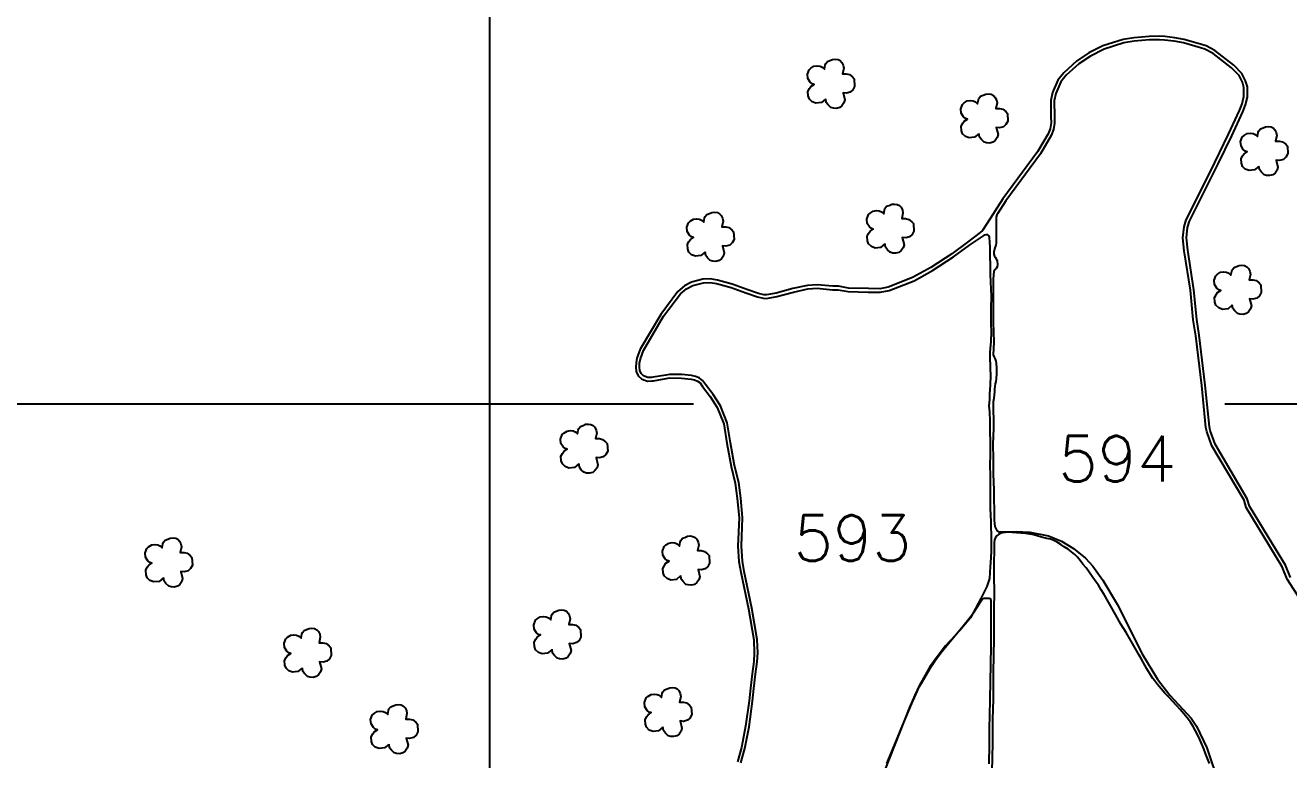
# Model space of a CAD drawing. Extents: x 725464 to 749663, y 7823017 to 7831417.
# Drawn here: x 731472 to 732908, y 7827595 to 7828430 of the extents above; entities that cross this region are included whole.
import ezdxf

# ---------------------------------------------------------------- set-up
doc = ezdxf.new("R2010")
doc.units = 0
doc.header["$MEASUREMENT"] = 0
doc.linetypes.add('CONTINUO', pattern=[0])
doc.linetypes.add('LIN0', pattern=[0])
doc.layers.add('0114000011', color=1, linetype='Continuous', lineweight=25)
for name, color, linetype in [('0114000011012', 5, 'Continuous'), ('0114000011013', 5, 'Continuous'), ('0114000011593', 5, 'Continuous'), ('0114000011594', 5, 'Continuous'), ('MALHA', 8, 'LIN0'), ('SIMBOLO ARVORE', 118, 'Continuous'), ('TEXTO_NUN_TAL', 7, 'Continuous')]:
    doc.layers.add(name, color=color, linetype=linetype)
doc.styles.add('SIMPLEX', font='simplex', dxfattribs={"height": 0.2})

msp = doc.modelspace()

# ---------------------------------------------------------------- linework, layer by layer
at = {"layer": '0114000011'}
msp.add_lwpolyline([(732909.6, 7827802.4), (732904, 7827816.4), (732889.7, 7827839.9), (732863, 7827883.7), (732860.6, 7827891.8), (732824.1, 7827954.1), (732818.4, 7827969.4), (732817.5, 7827973.7), (732812.8, 7828021.1), (732805.9, 7828077.9), (732803.1, 7828095.8), (732800, 7828129.6), (732793, 7828174.5), (732791.4, 7828188.6), (732792.8, 7828200.4), (732794.8, 7828207.8), (732810.4, 7828238.8), (732827.4, 7828272.7), (732842.9, 7828304.7), (732855.5, 7828331.9), (732858.6, 7828339.8), (732860.7, 7828348.8), (732860.7, 7828360.3), (732858.7, 7828367.3), (732854.4, 7828375.6), (732845.2, 7828385), (732823.9, 7828401.6), (732814, 7828407), (732808.7, 7828408.5), (732789, 7828414.3), (732778.1, 7828416.3), (732766.8, 7828417.5), (732760.9, 7828417.9), (732749.2, 7828417.7), (732731.5, 7828416.3), (732719.5, 7828414.3), (732696.4, 7828407), (732680.4, 7828398.9), (732666.7, 7828389.6), (732652, 7828376.3), (732645.5, 7828368.1), (732639.2, 7828354.1), (732637.3, 7828344.8), (732637.5, 7828326.8), (732637.6, 7828319.5), (732636.6, 7828312.7), (732634.3, 7828306.9), (732622.2, 7828286.3), (732582.9, 7828232.9), (732573.4, 7828218.3), (732572.3, 7828216.5), (732559.6, 7828197), (732557.1, 7828194.8), (732542.8, 7828183.7), (732524.7, 7828170.3), (732500.9, 7828155), (732480.2, 7828143.4), (732452.5, 7828132.7), (732442.9, 7828130.8), (732430, 7828131), (732407.5, 7828131.6), (732396, 7828133.6), (732389.5, 7828133.7), (732371.9, 7828135.3), (732360.8, 7828134.5), (732344.1, 7828130.9), (732325.1, 7828125.8), (732314.2, 7828123.9), (732311.1, 7828124), (732305, 7828125.5), (732291.9, 7828129.9), (732275.2, 7828136.1), (732258.4, 7828140.5), (732250.4, 7828142.1), (732241.9, 7828141.6), (732229.2, 7828138.1), (732221.1, 7828134.1), (732213.4, 7828127.7), (732194, 7828101.6), (732170.8, 7828062.2), (732167, 7828052), (732166.1, 7828046.6), (732165.9, 7828041.6), (732166.3, 7828036.8), (732168.5, 7828031.9), (732172.1, 7828028.4), (732174.7, 7828027.1), (732179, 7828025.7), (732184, 7828025.9), (732185.9, 7828026.1), (732200.4, 7828028.7), (732204.4, 7828029.4), (732217.6, 7828029.1), (732228.6, 7828028), (732232.5, 7828027.1), (732235.9, 7828025.8), (732238.8, 7828023.8), (732241.5, 7828019.6), (732250.2, 7828008.1), (732258.3, 7827995.9), (732265.6, 7827977), (732269.2, 7827955.1), (732274, 7827928.8), (732278.8, 7827909.7), (732280.9, 7827892.2), (732283.1, 7827870.4), (732281.8, 7827838.1), (732282.9, 7827820.5), (732285, 7827808.3), (732293.8, 7827766.9), (732299.8, 7827731.6), (732300.4, 7827716.7), (732299.7, 7827706.8), (732298, 7827693), (732295.9, 7827676.6), (732294.4, 7827662.2), (732290.5, 7827633.2), (732285.8, 7827608.9), (732281.3, 7827592.9)], dxfattribs=at)
at = {"layer": '0114000011012'}
msp.add_lwpolyline([(732451, 7827590.9), (732460.4, 7827613.7), (732469.3, 7827634.8), (732475.4, 7827649.1), (732480.7, 7827661.7), (732485.7, 7827673.6), (732487.9, 7827678), (732490.3, 7827682.4), (732492.9, 7827686.9), (732495.5, 7827691.4), (732498.2, 7827695.9), (732501, 7827700.4), (732503.9, 7827705.1), (732507.2, 7827709.7), (732514, 7827718.7), (732524.4, 7827731.5), (732534.5, 7827743.4), (732544, 7827755.2), (732549.3, 7827762.3), (732554.5, 7827769.6), (732556.7, 7827773.5), (732558.1, 7827775.9), (732559.2, 7827777.3), (732560.4, 7827778.3), (732561.7, 7827778.7), (732564.1, 7827778.8), (732567.3, 7827779), (732568.4, 7827778.6), (732569.1, 7827776.2), (732569.3, 7827771.4), (732569.3, 7827767.8), (732569.2, 7827753.8), (732569.3, 7827742.8), (732569.2, 7827723.9), (732568.9, 7827703.9), (732568.4, 7827683.8), (732568, 7827664.3), (732567.6, 7827644.8), (732567.4, 7827631.8), (732567.3, 7827612.1), (732566.8, 7827590.3)], dxfattribs=at)
at = {"layer": '0114000011013'}
msp.add_lwpolyline([(732817.5, 7827590.9), (732815.3, 7827596.5), (732813.2, 7827602.1), (732811.2, 7827607.5), (732809, 7827612.9), (732806.8, 7827618.1), (732804.3, 7827623.2), (732801.7, 7827628.2), (732799, 7827632.9), (732795.9, 7827637.8), (732792.4, 7827642.7), (732788.5, 7827647.4), (732784.4, 7827652.1), (732780.1, 7827656.9), (732775.7, 7827661.6), (732771.3, 7827666.3), (732767, 7827671), (732762.8, 7827675.8), (732758.7, 7827680.6), (732755, 7827685.2), (732753.2, 7827687.6), (732750.6, 7827691.8), (732746.6, 7827698.7), (732744.6, 7827702.1), (732740.5, 7827709.4), (732737.9, 7827714), (732734.9, 7827719.2), (732731.7, 7827724.7), (732728.6, 7827730.1), (732722.9, 7827739.8), (732717, 7827749.5), (732710.8, 7827760.3), (732704.3, 7827771.8), (732697.9, 7827783.1), (732694.7, 7827788.5), (732691.4, 7827793.5), (732687.9, 7827798.6), (732684.5, 7827803.6), (732681, 7827808.5), (732677.5, 7827813.2), (732673.9, 7827817.7), (732670.6, 7827821.7), (732667.7, 7827825.5), (732664.7, 7827828.7), (732661, 7827831.7), (732656.9, 7827834.5), (732652.7, 7827837.2), (732648.6, 7827840), (732644.5, 7827842.5), (732640.7, 7827844.6), (732637.1, 7827845.9), (732633, 7827846.9), (732628.1, 7827847.9), (732623.1, 7827849.3), (732618.1, 7827850.9), (732613.3, 7827851.8), (732608.5, 7827852.4), (732603.4, 7827852.9), (732598.2, 7827853.3), (732593.5, 7827853.6), (732589.2, 7827853.8), (732585.7, 7827853.7), (732582.5, 7827853.3), (732579.8, 7827852.5), (732577.7, 7827851.4), (732576, 7827849.9), (732574.5, 7827847.9), (732573.5, 7827845.3), (732573.1, 7827841.9), (732572.8, 7827833.4), (732572.5, 7827819.2), (732572.5, 7827805.8), (732572.8, 7827783.6), (732572.6, 7827768.6), (732572.4, 7827748.6), (732572.4, 7827732.7), (732572.3, 7827714.2), (732571.9, 7827693.9), (732571.8, 7827663.8), (732570.9, 7827641.4), (732570.9, 7827616.5), (732570.6, 7827595.2), (732570, 7827572.9)], dxfattribs=at)
at = {"layer": '0114000011593'}
msp.add_lwpolyline([(732285.1, 7827591.6), (732289.7, 7827608), (732294.4, 7827632.5), (732298.4, 7827661.8), (732299.9, 7827676.1), (732301.9, 7827692.5), (732303.7, 7827706.4), (732304.4, 7827716.7), (732303.8, 7827732), (732297.7, 7827767.6), (732289, 7827809.1), (732286.9, 7827821), (732285.8, 7827838.1), (732287.1, 7827870.5), (732284.9, 7827892.7), (732282.7, 7827910.4), (732277.9, 7827929.7), (732273.2, 7827955.7), (732269.5, 7827978.1), (732261.9, 7827997.7), (732253.5, 7828010.4), (732244.8, 7828021.9), (732241.7, 7828026.6), (732237.8, 7828029.4), (732233.6, 7828030.9), (732229.2, 7828032), (732217.9, 7828033.1), (732204.1, 7828033.4), (732199.7, 7828032.6), (732185.3, 7828030.1), (732183.6, 7828029.9), (732179.5, 7828029.7), (732176.2, 7828030.8), (732174.4, 7828031.7), (732171.8, 7828034.3), (732170.2, 7828037.8), (732169.9, 7828041.7), (732170.1, 7828046.2), (732170.9, 7828050.9), (732174.5, 7828060.5), (732197.3, 7828099.4), (732216.4, 7828124.9), (732223.3, 7828130.7), (732230.7, 7828134.4), (732242.6, 7828137.6), (732250.1, 7828138), (732257.5, 7828136.6), (732274, 7828132.3), (732290.6, 7828126.1), (732303.9, 7828121.7), (732310.5, 7828120), (732314.4, 7828119.8), (732326, 7828121.9), (732345.1, 7828127), (732361.4, 7828130.5), (732371.8, 7828131.3), (732389.3, 7828129.7), (732395.6, 7828129.6), (732407.1, 7828127.6), (732429.9, 7828127), (732443.3, 7828126.8), (732453.6, 7828128.9), (732481.9, 7828139.8), (732503, 7828151.6), (732526.9, 7828167), (732545.1, 7828180.4), (732560.7, 7828191), (732562.3, 7828192.1), (732563.8, 7828192.5), (732565.3, 7828192.3), (732566.6, 7828191.3), (732567.3, 7828189.4), (732567.8, 7828183.5), (732568.2, 7828178.4), (732568.5, 7828146.8), (732569.5, 7828122.1), (732569.3, 7828108.8), (732569.1, 7828091.8), (732569.4, 7828081.7), (732569, 7828070.8), (732568.3, 7828062.8), (732568.1, 7828058.7), (732568, 7828054.7), (732568.5, 7828040), (732568.9, 7828032.3), (732568.6, 7828021.1), (732567.6, 7828011.2), (732567.7, 7828004.7), (732566.9, 7827997.7), (732567.6, 7827990.7), (732568.1, 7827980), (732568.2, 7827969.2), (732568.5, 7827956.1), (732568.3, 7827943.4), (732567.9, 7827929), (732568.5, 7827919.1), (732568.5, 7827902.8), (732568.6, 7827890.5), (732568.6, 7827880.8), (732569.1, 7827866.1), (732569.5, 7827844.9), (732569.4, 7827832), (732568.7, 7827819.2), (732568.4, 7827814.9), (732567.6, 7827801.3), (732564.6, 7827792.3), (732557.8, 7827778.4), (732546.1, 7827756.7), (732533.9, 7827742.3), (732517.5, 7827724.6), (732507.1, 7827710.6), (732500, 7827700.8), (732487.9, 7827679.1), (732482.8, 7827668.7), (732476.5, 7827653.9), (732448.7, 7827583.7)], dxfattribs=at)
at = {"layer": '0114000011594'}
msp.add_lwpolyline([(732948.7, 7827734.3), (732906, 7827800.6), (732900.4, 7827814.6), (732886.3, 7827837.8), (732859.3, 7827882.1), (732856.9, 7827890.2), (732820.5, 7827952.3), (732814.6, 7827968.3), (732813.6, 7827973.1), (732808.8, 7828020.6), (732802, 7828077.4), (732799.2, 7828095.3), (732796.1, 7828129.1), (732789, 7828173.9), (732787.4, 7828188.7), (732788.8, 7828201.2), (732791.1, 7828209.2), (732806.9, 7828240.6), (732823.8, 7828274.5), (732839.3, 7828306.4), (732851.8, 7828333.4), (732854.7, 7828341), (732856.7, 7828349.3), (732856.7, 7828359.8), (732855, 7828365.8), (732851.2, 7828373.3), (732842.5, 7828382), (732821.7, 7828398.3), (732812.5, 7828403.3), (732807.6, 7828404.7), (732788.1, 7828410.4), (732777.6, 7828412.4), (732766.5, 7828413.5), (732760.8, 7828413.9), (732749.4, 7828413.7), (732732, 7828412.3), (732720.4, 7828410.4), (732697.9, 7828403.3), (732682.5, 7828395.4), (732669.2, 7828386.5), (732654.9, 7828373.5), (732648.9, 7828366), (732643, 7828352.9), (732641.3, 7828344.4), (732641.5, 7828326.8), (732641.6, 7828319.2), (732640.5, 7828311.7), (732637.9, 7828305.2), (732625.6, 7828284.1), (732586.2, 7828230.6), (732576.7, 7828216.1), (732576, 7828214.9), (732575.3, 7828212), (732575.1, 7828182.7), (732574.8, 7828180.4), (732573.7, 7828177.2), (732572.5, 7828172.4), (732572.5, 7828170), (732573.4, 7828167.7), (732574.2, 7828166.7), (732575.8, 7828163.9), (732576.5, 7828162), (732576.6, 7828158.5), (732576.3, 7828155.6), (732575.3, 7828153.9), (732573.2, 7828152.2), (732572.4, 7828150.5), (732572, 7828142.2), (732572, 7828123.6), (732571.7, 7828092.7), (732572.4, 7828070), (732572, 7828055.8), (732572.8, 7828053.1), (732574, 7828050.8), (732574.9, 7828048.5), (732575.4, 7828045.8), (732575.5, 7828040.9), (732575.6, 7828034.9), (732575.4, 7828028.5), (732575, 7828025.3), (732574.2, 7828022.5), (732573.7, 7828019.7), (732573.4, 7828017), (732573.4, 7828013.5), (732573.1, 7828010), (732572.5, 7828006), (732571.9, 7828002), (732571.8, 7827997.8), (732571.9, 7827993.4), (732572.1, 7827981), (732572.2, 7827972.3), (732571.3, 7827953.8), (732571.7, 7827937.8), (732571.9, 7827929), (732571.9, 7827920), (732572.4, 7827901.9), (732572.6, 7827890.5), (732572.8, 7827880.6), (732573, 7827867.6), (732573.9, 7827860.2), (732576.1, 7827855.8), (732578.6, 7827854.5), (732598.1, 7827854.7), (732613.4, 7827853.9), (732634.7, 7827849.8), (732649.3, 7827843.6), (732663.3, 7827835.2), (732676.7, 7827824.2), (732685, 7827815.4), (732696.5, 7827799.5), (732712.9, 7827771.9), (732741.5, 7827715), (732758.5, 7827686.7), (732772.7, 7827668.5), (732796.7, 7827642.4), (732802.8, 7827633.3), (732814.7, 7827608.8), (732829.2, 7827566)], dxfattribs=at)
at = {"layer": 'MALHA', "color": 8}
for p, q in [((732000, 7827486.9), (732000, 7831016.6)), ((725864.3, 7828000), (732231.3, 7828000)), ((732835, 7828000), (733331.2, 7828000))]:
    msp.add_line(p, q, dxfattribs=at)
at = {"layer": 'SIMBOLO ARVORE', "linetype": 'CONTINUO'}
for points in [[(732381.4, 7828346.5, 0), (732376.6, 7828342.4, 0), (732370.4, 7828341.7, 0), (732366.1, 7828343.4, 0), (732363, 7828346.5, 0), (732361.7, 7828350, 0), (732361.3, 7828355.1, 0), (732363, 7828358.4, 0), (732364.8, 7828360.8, 0), (732368.3, 7828363.2, 0), (732366.1, 7828363.9, 0), (732363.8, 7828365.8, 0), (732361.2, 7828369.9, 0), (732360.8, 7828374.8, 0), (732362.6, 7828379.9, 0), (732364.6, 7828381.7, 0), (732368.2, 7828383.9, 0), (732372, 7828384.4, 0), (732375.1, 7828384, 0), (732377.4, 7828382.9, 0), (732380.1, 7828380.5, 0), (732380.9, 7828385, 0), (732381.5, 7828386.8, 0), (732383.5, 7828389.3, 0), (732386.4, 7828390.3, 0), (732389.3, 7828391.6, 0), (732392.5, 7828391.9, 0), (732395.5, 7828391.5, 0), (732398, 7828390.2, 0), (732399.8, 7828388.2, 0), (732401.4, 7828385, 0), (732402, 7828381.5, 0), (732400.6, 7828375.2, 0), (732404.9, 7828375.3, 0), (732408.6, 7828374.4, 0), (732412, 7828371.7, 0), (732413.9, 7828369.6, 0), (732414.4, 7828360.9, 0), (732412.3, 7828357.1, 0), (732409.5, 7828354.5, 0), (732405.1, 7828353.3, 0), (732401.2, 7828353.7, 0), (732403.3, 7828345.6, 0), (732402.3, 7828342.2, 0), (732400, 7828338.9, 0), (732397.4, 7828336.8, 0), (732393.8, 7828335.9, 0), (732390.2, 7828336.2, 0), (732387.4, 7828336.9, 0), (732384.3, 7828340, 0), (732382.2, 7828342.7, 0), (732381.6, 7828346.9, 0)], [(732555.6, 7828307, 0), (732550.7, 7828303, 0), (732544.6, 7828302.3, 0), (732540.2, 7828304, 0), (732537.1, 7828307, 0), (732535.8, 7828310.5, 0), (732535.5, 7828315.7, 0), (732537.2, 7828318.9, 0), (732538.9, 7828321.4, 0), (732542.5, 7828323.8, 0), (732540.2, 7828324.5, 0), (732538, 7828326.3, 0), (732535.4, 7828330.4, 0), (732534.9, 7828335.3, 0), (732536.8, 7828340.4, 0), (732538.8, 7828342.2, 0), (732542.4, 7828344.5, 0), (732546.2, 7828345, 0), (732549.2, 7828344.5, 0), (732551.6, 7828343.4, 0), (732554.2, 7828341.1, 0), (732555, 7828345.6, 0), (732555.7, 7828347.3, 0), (732557.6, 7828349.8, 0), (732560.6, 7828350.9, 0), (732563.4, 7828352.2, 0), (732566.6, 7828352.5, 0), (732569.6, 7828352, 0), (732572.1, 7828350.7, 0), (732573.9, 7828348.7, 0), (732575.5, 7828345.6, 0), (732576.2, 7828342.1, 0), (732574.7, 7828335.8, 0), (732579.1, 7828335.9, 0), (732582.7, 7828335, 0), (732586.2, 7828332.3, 0), (732588.1, 7828330.1, 0), (732588.6, 7828321.5, 0), (732586.4, 7828317.6, 0), (732583.6, 7828315, 0), (732579.2, 7828313.9, 0), (732575.3, 7828314.2, 0), (732577.4, 7828306.1, 0), (732576.5, 7828302.7, 0), (732574.1, 7828299.4, 0), (732571.6, 7828297.4, 0), (732567.9, 7828296.5, 0), (732564.3, 7828296.7, 0), (732561.6, 7828297.5, 0), (732558.5, 7828300.5, 0), (732556.4, 7828303.3, 0), (732555.7, 7828307.5, 0)], [(732873.7, 7828269.9, 0), (732868.9, 7828265.9, 0), (732862.7, 7828265.1, 0), (732858.3, 7828266.8, 0), (732855.2, 7828269.9, 0), (732853.9, 7828273.4, 0), (732853.6, 7828278.6, 0), (732855.3, 7828281.8, 0), (732857, 7828284.2, 0), (732860.6, 7828286.6, 0), (732858.3, 7828287.3, 0), (732856.1, 7828289.2, 0), (732853.5, 7828293.3, 0), (732853, 7828298.2, 0), (732854.9, 7828303.3, 0), (732856.9, 7828305.1, 0), (732860.5, 7828307.3, 0), (732864.3, 7828307.8, 0), (732867.3, 7828307.4, 0), (732869.7, 7828306.3, 0), (732872.3, 7828304, 0), (732873.1, 7828308.4, 0), (732873.8, 7828310.2, 0), (732875.7, 7828312.7, 0), (732878.7, 7828313.8, 0), (732881.5, 7828315, 0), (732884.7, 7828315.3, 0), (732887.7, 7828314.9, 0), (732890.2, 7828313.6, 0), (732892, 7828311.6, 0), (732893.6, 7828308.5, 0), (732894.3, 7828304.9, 0), (732892.8, 7828298.7, 0), (732897.2, 7828298.7, 0), (732900.8, 7828297.9, 0), (732904.3, 7828295.2, 0), (732906.2, 7828293, 0), (732906.7, 7828284.4, 0), (732904.6, 7828280.5, 0), (732901.7, 7828277.9, 0), (732897.3, 7828276.7, 0), (732893.4, 7828277.1, 0), (732895.5, 7828269, 0), (732894.6, 7828265.6, 0), (732892.2, 7828262.3, 0), (732889.7, 7828260.3, 0), (732886, 7828259.4, 0), (732882.4, 7828259.6, 0), (732879.7, 7828260.3, 0), (732876.6, 7828263.4, 0), (732874.5, 7828266.2, 0), (732873.8, 7828270.3, 0)], [(732448.8, 7828181.7, 0), (732443.9, 7828177.7, 0), (732437.8, 7828177, 0), (732433.4, 7828178.7, 0), (732430.3, 7828181.7, 0), (732429, 7828185.2, 0), (732428.7, 7828190.4, 0), (732430.3, 7828193.6, 0), (732432.1, 7828196.1, 0), (732435.6, 7828198.5, 0), (732433.4, 7828199.2, 0), (732431.2, 7828201, 0), (732428.6, 7828205.1, 0), (732428.1, 7828210, 0), (732430, 7828215.1, 0), (732432, 7828216.9, 0), (732435.6, 7828219.1, 0), (732439.4, 7828219.7, 0), (732442.4, 7828219.2, 0), (732444.8, 7828218.1, 0), (732447.4, 7828215.8, 0), (732448.2, 7828220.2, 0), (732448.9, 7828222, 0), (732450.8, 7828224.5, 0), (732453.7, 7828225.6, 0), (732456.6, 7828226.9, 0), (732459.8, 7828227.1, 0), (732462.8, 7828226.7, 0), (732465.3, 7828225.4, 0), (732467.1, 7828223.4, 0), (732468.7, 7828220.3, 0), (732469.3, 7828216.8, 0), (732467.9, 7828210.5, 0), (732472.3, 7828210.6, 0), (732475.9, 7828209.7, 0), (732479.3, 7828207, 0), (732481.2, 7828204.8, 0), (732481.8, 7828196.2, 0), (732479.6, 7828192.3, 0), (732476.8, 7828189.7, 0), (732472.4, 7828188.6, 0), (732468.5, 7828188.9, 0), (732470.6, 7828180.8, 0), (732469.6, 7828177.4, 0), (732467.3, 7828174.1, 0), (732464.8, 7828172.1, 0), (732461.1, 7828171.2, 0), (732457.5, 7828171.4, 0), (732454.8, 7828172.2, 0), (732451.7, 7828175.2, 0), (732449.6, 7828178, 0), (732448.9, 7828182.1, 0)], [(732244.4, 7828172.5, 0), (732239.6, 7828168.4, 0), (732233.5, 7828167.7, 0), (732229.1, 7828169.4, 0), (732226, 7828172.4, 0), (732224.7, 7828175.9, 0), (732224.3, 7828181.1, 0), (732226, 7828184.4, 0), (732227.8, 7828186.8, 0), (732231.3, 7828189.2, 0), (732229.1, 7828189.9, 0), (732226.8, 7828191.7, 0), (732224.2, 7828195.8, 0), (732223.8, 7828200.7, 0), (732225.6, 7828205.8, 0), (732227.6, 7828207.7, 0), (732231.2, 7828209.9, 0), (732235, 7828210.4, 0), (732238.1, 7828209.9, 0), (732240.4, 7828208.8, 0), (732243.1, 7828206.5, 0), (732243.9, 7828211, 0), (732244.5, 7828212.8, 0), (732246.5, 7828215.2, 0), (732249.4, 7828216.3, 0), (732252.3, 7828217.6, 0), (732255.5, 7828217.9, 0), (732258.5, 7828217.4, 0), (732261, 7828216.1, 0), (732262.8, 7828214.2, 0), (732264.4, 7828211, 0), (732265, 7828207.5, 0), (732263.6, 7828201.2, 0), (732268, 7828201.3, 0), (732271.6, 7828200.4, 0), (732275, 7828197.7, 0), (732276.9, 7828195.5, 0), (732277.4, 7828186.9, 0), (732275.3, 7828183, 0), (732272.5, 7828180.5, 0), (732268.1, 7828179.3, 0), (732264.2, 7828179.6, 0), (732266.3, 7828171.6, 0), (732265.3, 7828168.1, 0), (732263, 7828164.8, 0), (732260.4, 7828162.8, 0), (732256.8, 7828161.9, 0), (732253.2, 7828162.1, 0), (732250.4, 7828162.9, 0), (732247.3, 7828165.9, 0), (732245.2, 7828168.7, 0), (732244.6, 7828172.9, 0)], [(732843.5, 7828112.1, 0), (732838.7, 7828108.1, 0), (732832.5, 7828107.3, 0), (732828.1, 7828109.1, 0), (732825, 7828112.1, 0), (732823.8, 7828115.6, 0), (732823.4, 7828120.8, 0), (732825.1, 7828124, 0), (732826.8, 7828126.4, 0), (732830.4, 7828128.8, 0), (732828.1, 7828129.6, 0), (732825.9, 7828131.4, 0), (732823.3, 7828135.5, 0), (732822.8, 7828140.4, 0), (732824.7, 7828145.5, 0), (732826.7, 7828147.3, 0), (732830.3, 7828149.5, 0), (732834.1, 7828150, 0), (732837.1, 7828149.6, 0), (732839.5, 7828148.5, 0), (732842.1, 7828146.2, 0), (732842.9, 7828150.6, 0), (732843.6, 7828152.4, 0), (732845.6, 7828154.9, 0), (732848.5, 7828156, 0), (732851.3, 7828157.2, 0), (732854.5, 7828157.5, 0), (732857.6, 7828157.1, 0), (732860, 7828155.8, 0), (732861.9, 7828153.8, 0), (732863.5, 7828150.7, 0), (732864.1, 7828147.1, 0), (732862.6, 7828140.9, 0), (732867, 7828140.9, 0), (732870.7, 7828140.1, 0), (732874.1, 7828137.4, 0), (732876, 7828135.2, 0), (732876.5, 7828126.6, 0), (732874.4, 7828122.7, 0), (732871.6, 7828120.1, 0), (732867.1, 7828118.9, 0), (732863.3, 7828119.3, 0), (732865.3, 7828111.2, 0), (732864.4, 7828107.8, 0), (732862.1, 7828104.5, 0), (732859.5, 7828102.5, 0), (732855.8, 7828101.6, 0), (732852.2, 7828101.8, 0), (732849.5, 7828102.6, 0), (732846.4, 7828105.6, 0), (732844.3, 7828108.4, 0), (732843.6, 7828112.5, 0)], [(732100.8, 7827931.5, 0), (732096, 7827927.5, 0), (732089.8, 7827926.7, 0), (732085.4, 7827928.5, 0), (732082.3, 7827931.5, 0), (732081, 7827935, 0), (732080.7, 7827940.2, 0), (732082.4, 7827943.4, 0), (732084.1, 7827945.8, 0), (732087.7, 7827948.2, 0), (732085.4, 7827949, 0), (732083.2, 7827950.8, 0), (732080.6, 7827954.9, 0), (732080.1, 7827959.8, 0), (732082, 7827964.9, 0), (732084, 7827966.7, 0), (732087.6, 7827968.9, 0), (732091.4, 7827969.4, 0), (732094.4, 7827969, 0), (732096.8, 7827967.9, 0), (732099.4, 7827965.6, 0), (732100.2, 7827970, 0), (732100.9, 7827971.8, 0), (732102.8, 7827974.3, 0), (732105.8, 7827975.4, 0), (732108.6, 7827976.6, 0), (732111.8, 7827976.9, 0), (732114.8, 7827976.5, 0), (732117.3, 7827975.2, 0), (732119.1, 7827973.2, 0), (732120.7, 7827970.1, 0), (732121.4, 7827966.5, 0), (732119.9, 7827960.3, 0), (732124.3, 7827960.3, 0), (732127.9, 7827959.5, 0), (732131.4, 7827956.8, 0), (732133.3, 7827954.6, 0), (732133.8, 7827946, 0), (732131.7, 7827942.1, 0), (732128.8, 7827939.5, 0), (732124.4, 7827938.3, 0), (732120.5, 7827938.7, 0), (732122.6, 7827930.6, 0), (732121.7, 7827927.2, 0), (732119.3, 7827923.9, 0), (732116.8, 7827921.9, 0), (732113.1, 7827921, 0), (732109.5, 7827921.2, 0), (732106.8, 7827922, 0), (732103.7, 7827925, 0), (732101.6, 7827927.8, 0), (732100.9, 7827931.9, 0)], [(731628.8, 7827802.1, 0), (731624, 7827798, 0), (731617.9, 7827797.3, 0), (731613.5, 7827799, 0), (731610.4, 7827802.1, 0), (731609.1, 7827805.6, 0), (731608.8, 7827810.7, 0), (731610.4, 7827814, 0), (731612.2, 7827816.4, 0), (731615.7, 7827818.8, 0), (731613.5, 7827819.5, 0), (731611.3, 7827821.4, 0), (731608.6, 7827825.5, 0), (731608.2, 7827830.4, 0), (731610.1, 7827835.5, 0), (731612, 7827837.3, 0), (731615.6, 7827839.5, 0), (731619.4, 7827840, 0), (731622.5, 7827839.6, 0), (731624.9, 7827838.5, 0), (731627.5, 7827836.1, 0), (731628.3, 7827840.6, 0), (731628.9, 7827842.4, 0), (731630.9, 7827844.9, 0), (731633.8, 7827845.9, 0), (731636.7, 7827847.2, 0), (731639.9, 7827847.5, 0), (731642.9, 7827847.1, 0), (731645.4, 7827845.8, 0), (731647.2, 7827843.8, 0), (731648.8, 7827840.6, 0), (731649.4, 7827837.1, 0), (731648, 7827830.9, 0), (731652.4, 7827830.9, 0), (731656, 7827830, 0), (731659.4, 7827827.3, 0), (731661.3, 7827825.2, 0), (731661.8, 7827816.5, 0), (731659.7, 7827812.7, 0), (731656.9, 7827810.1, 0), (731652.5, 7827808.9, 0), (731648.6, 7827809.3, 0), (731650.7, 7827801.2, 0), (731649.7, 7827797.8, 0), (731647.4, 7827794.5, 0), (731644.8, 7827792.4, 0), (731641.2, 7827791.5, 0), (731637.6, 7827791.8, 0), (731634.9, 7827792.5, 0), (731631.8, 7827795.6, 0), (731629.6, 7827798.3, 0), (731629, 7827802.5, 0)], [(732216.6, 7827804.2, 0), (732211.8, 7827800.1, 0), (732205.6, 7827799.4, 0), (732201.3, 7827801.1, 0), (732198.1, 7827804.2, 0), (732196.9, 7827807.7, 0), (732196.5, 7827812.8, 0), (732198.2, 7827816.1, 0), (732200, 7827818.5, 0), (732203.5, 7827820.9, 0), (732201.2, 7827821.6, 0), (732199, 7827823.5, 0), (732196.4, 7827827.6, 0), (732195.9, 7827832.5, 0), (732197.8, 7827837.6, 0), (732199.8, 7827839.4, 0), (732203.4, 7827841.6, 0), (732207.2, 7827842.1, 0), (732210.2, 7827841.7, 0), (732212.6, 7827840.6, 0), (732215.3, 7827838.2, 0), (732216, 7827842.7, 0), (732216.7, 7827844.5, 0), (732218.7, 7827847, 0), (732221.6, 7827848, 0), (732224.4, 7827849.3, 0), (732227.6, 7827849.6, 0), (732230.7, 7827849.2, 0), (732233.1, 7827847.9, 0), (732235, 7827845.9, 0), (732236.6, 7827842.7, 0), (732237.2, 7827839.2, 0), (732235.7, 7827833, 0), (732240.1, 7827833, 0), (732243.8, 7827832.1, 0), (732247.2, 7827829.4, 0), (732249.1, 7827827.3, 0), (732249.6, 7827818.6, 0), (732247.5, 7827814.8, 0), (732244.7, 7827812.2, 0), (732240.2, 7827811, 0), (732236.4, 7827811.4, 0), (732238.4, 7827803.3, 0), (732237.5, 7827799.9, 0), (732235.2, 7827796.6, 0), (732232.6, 7827794.5, 0), (732229, 7827793.6, 0), (732225.3, 7827793.9, 0), (732222.6, 7827794.6, 0), (732219.5, 7827797.7, 0), (732217.4, 7827800.4, 0), (732216.8, 7827804.6, 0)], [(732070.4, 7827720.3, 0), (732065.5, 7827716.2, 0), (732059.4, 7827715.5, 0), (732055, 7827717.2, 0), (732051.9, 7827720.3, 0), (732050.6, 7827723.8, 0), (732050.3, 7827728.9, 0), (732052, 7827732.2, 0), (732053.7, 7827734.6, 0), (732057.3, 7827737, 0), (732055, 7827737.7, 0), (732052.8, 7827739.5, 0), (732050.2, 7827743.7, 0), (732049.7, 7827748.6, 0), (732051.6, 7827753.7, 0), (732053.6, 7827755.5, 0), (732057.2, 7827757.7, 0), (732061, 7827758.2, 0), (732064, 7827757.8, 0), (732066.4, 7827756.7, 0), (732069, 7827754.3, 0), (732069.8, 7827758.8, 0), (732070.5, 7827760.6, 0), (732072.4, 7827763.1, 0), (732075.4, 7827764.1, 0), (732078.2, 7827765.4, 0), (732081.4, 7827765.7, 0), (732084.4, 7827765.3, 0), (732086.9, 7827764, 0), (732088.7, 7827762, 0), (732090.3, 7827758.8, 0), (732091, 7827755.3, 0), (732089.5, 7827749, 0), (732093.9, 7827749.1, 0), (732097.5, 7827748.2, 0), (732101, 7827745.5, 0), (732102.9, 7827743.3, 0), (732103.4, 7827734.7, 0), (732101.3, 7827730.8, 0), (732098.4, 7827728.3, 0), (732094, 7827727.1, 0), (732090.1, 7827727.4, 0), (732092.2, 7827719.4, 0), (732091.3, 7827715.9, 0), (732088.9, 7827712.7, 0), (732086.4, 7827710.6, 0), (732082.7, 7827709.7, 0), (732079.1, 7827709.9, 0), (732076.4, 7827710.7, 0), (732073.3, 7827713.8, 0), (732071.2, 7827716.5, 0), (732070.5, 7827720.7, 0)], [(731786.7, 7827699.4, 0), (731781.8, 7827695.3, 0), (731775.7, 7827694.6, 0), (731771.3, 7827696.3, 0), (731768.2, 7827699.3, 0), (731766.9, 7827702.8, 0), (731766.6, 7827708, 0), (731768.2, 7827711.3, 0), (731770, 7827713.7, 0), (731773.5, 7827716.1, 0), (731771.3, 7827716.8, 0), (731769.1, 7827718.6, 0), (731766.5, 7827722.7, 0), (731766, 7827727.6, 0), (731767.9, 7827732.7, 0), (731769.9, 7827734.6, 0), (731773.5, 7827736.8, 0), (731777.2, 7827737.3, 0), (731780.3, 7827736.9, 0), (731782.7, 7827735.7, 0), (731785.3, 7827733.4, 0), (731786.1, 7827737.9, 0), (731786.8, 7827739.7, 0), (731788.7, 7827742.1, 0), (731791.6, 7827743.2, 0), (731794.5, 7827744.5, 0), (731797.7, 7827744.8, 0), (731800.7, 7827744.3, 0), (731803.2, 7827743, 0), (731805, 7827741.1, 0), (731806.6, 7827737.9, 0), (731807.2, 7827734.4, 0), (731805.8, 7827728.1, 0), (731810.2, 7827728.2, 0), (731813.8, 7827727.3, 0), (731817.2, 7827724.6, 0), (731819.1, 7827722.4, 0), (731819.6, 7827713.8, 0), (731817.5, 7827709.9, 0), (731814.7, 7827707.4, 0), (731810.3, 7827706.2, 0), (731806.4, 7827706.5, 0), (731808.5, 7827698.5, 0), (731807.5, 7827695, 0), (731805.2, 7827691.7, 0), (731802.6, 7827689.7, 0), (731799, 7827688.8, 0), (731795.4, 7827689, 0), (731792.7, 7827689.8, 0), (731789.6, 7827692.9, 0), (731787.5, 7827695.6, 0), (731786.8, 7827699.8, 0)], [(732196.3, 7827632, 0), (732191.5, 7827628, 0), (732185.4, 7827627.2, 0), (732181, 7827628.9, 0), (732177.9, 7827632, 0), (732176.6, 7827635.5, 0), (732176.2, 7827640.7, 0), (732177.9, 7827643.9, 0), (732179.7, 7827646.3, 0), (732183.2, 7827648.7, 0), (732181, 7827649.4, 0), (732178.8, 7827651.3, 0), (732176.1, 7827655.4, 0), (732175.7, 7827660.3, 0), (732177.6, 7827665.4, 0), (732179.5, 7827667.2, 0), (732183.1, 7827669.4, 0), (732186.9, 7827669.9, 0), (732190, 7827669.5, 0), (732192.4, 7827668.4, 0), (732195, 7827666, 0), (732195.8, 7827670.5, 0), (732196.4, 7827672.3, 0), (732198.4, 7827674.8, 0), (732201.3, 7827675.9, 0), (732204.2, 7827677.1, 0), (732207.4, 7827677.4, 0), (732210.4, 7827677, 0), (732212.9, 7827675.7, 0), (732214.7, 7827673.7, 0), (732216.3, 7827670.6, 0), (732216.9, 7827667, 0), (732215.5, 7827660.8, 0), (732219.9, 7827660.8, 0), (732223.5, 7827660, 0), (732226.9, 7827657.3, 0), (732228.8, 7827655.1, 0), (732229.3, 7827646.5, 0), (732227.2, 7827642.6, 0), (732224.4, 7827640, 0), (732220, 7827638.8, 0), (732216.1, 7827639.2, 0), (732218.2, 7827631.1, 0), (732217.2, 7827627.7, 0), (732214.9, 7827624.4, 0), (732212.3, 7827622.4, 0), (732208.7, 7827621.5, 0), (732205.1, 7827621.7, 0), (732202.4, 7827622.4, 0), (732199.3, 7827625.5, 0), (732197.1, 7827628.3, 0), (732196.5, 7827632.4, 0)], [(731885.1, 7827612.5, 0), (731880.3, 7827608.5, 0), (731874.1, 7827607.8, 0), (731869.7, 7827609.5, 0), (731866.6, 7827612.5, 0), (731865.4, 7827616, 0), (731865, 7827621.2, 0), (731866.7, 7827624.5, 0), (731868.5, 7827626.9, 0), (731872, 7827629.3, 0), (731869.7, 7827630, 0), (731867.5, 7827631.8, 0), (731864.9, 7827635.9, 0), (731864.4, 7827640.8, 0), (731866.3, 7827645.9, 0), (731868.3, 7827647.8, 0), (731871.9, 7827650, 0), (731875.7, 7827650.5, 0), (731878.7, 7827650, 0), (731881.1, 7827648.9, 0), (731883.8, 7827646.6, 0), (731884.5, 7827651.1, 0), (731885.2, 7827652.9, 0), (731887.2, 7827655.3, 0), (731890.1, 7827656.4, 0), (731892.9, 7827657.7, 0), (731896.1, 7827658, 0), (731899.2, 7827657.5, 0), (731901.6, 7827656.2, 0), (731903.5, 7827654.3, 0), (731905.1, 7827651.1, 0), (731905.7, 7827647.6, 0), (731904.2, 7827641.3, 0), (731908.6, 7827641.4, 0), (731912.3, 7827640.5, 0), (731915.7, 7827637.8, 0), (731917.6, 7827635.6, 0), (731918.1, 7827627, 0), (731916, 7827623.1, 0), (731913.2, 7827620.6, 0), (731908.7, 7827619.4, 0), (731904.9, 7827619.7, 0), (731906.9, 7827611.7, 0), (731906, 7827608.2, 0), (731903.7, 7827604.9, 0), (731901.1, 7827602.9, 0), (731897.4, 7827602, 0), (731893.8, 7827602.2, 0), (731891.1, 7827603, 0), (731888, 7827606, 0), (731885.9, 7827608.8, 0), (731885.3, 7827613, 0)]]:
    msp.add_polyline3d(points, dxfattribs=at)

# ---------------------------------------------------------------- texts
at = {"layer": 'TEXTO_NUN_TAL', "linetype": 'Continuous', "style": 'SIMPLEX'}
for s, p in [('594', (732646, 7827911.4)), ('593', (732345.2, 7827821.2))]:
    msp.add_text(s, height=52, dxfattribs=at).set_placement(p)

doc.saveas('drawing.dxf')
